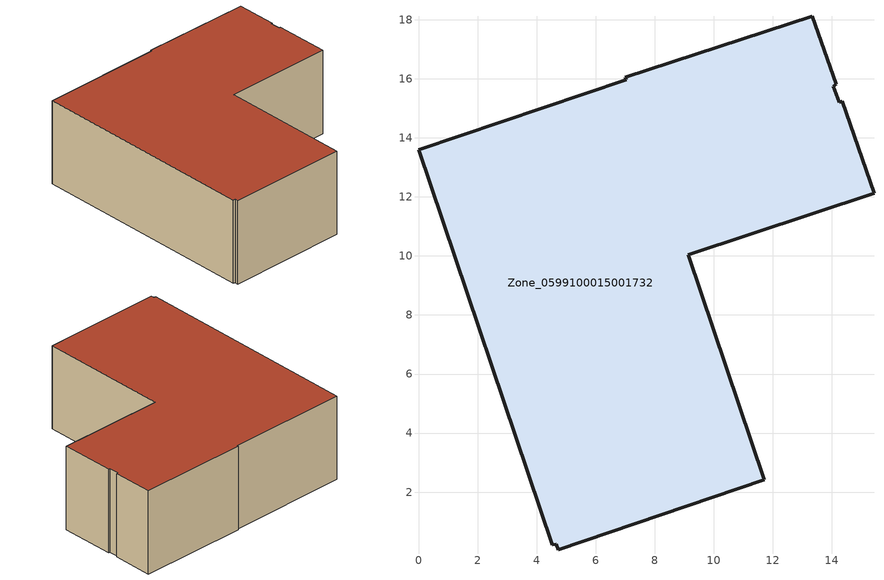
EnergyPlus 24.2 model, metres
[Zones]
Zone_0599100015001732
 floor ground (C_G): 15.43,12.12 9.13,10.03 11.71,2.41 4.73,0.04 4.66,0.23 4.54,0.21 0,13.59 7.03,15.97 7,16.05 13.34,18.12 14.14,15.82 14.05,15.75 14.26,15.2 14.34,15.23 z0.72
 wall outside (C_F): 7.03,15.97 0,13.59 4.54,0.21 4.66,0.23 4.73,0.04 11.71,2.41 9.13,10.03 15.43,12.12 14.34,15.23 14.26,15.2 14.05,15.75 14.14,15.82 13.34,18.12 7,16.05 7.03,15.97 z0.72:5.99
 roof outside (C_R): 14.26,15.2 14.05,15.75 14.14,15.82 13.34,18.12 7,16.05 7.03,15.97 0,13.59 4.54,0.21 4.66,0.23 4.73,0.04 11.71,2.41 9.13,10.03 15.43,12.12 14.34,15.23 z5.99
[BUILDING]
Pand.0599100015001732: North Axis=0; Terrain=City; Loads Convergence Tolerance Value=0.04; Temperature Convergence Tolerance Value=0.4; Solar Distribution=FullExterior; Maximum Number of Warmup Days=25; Minimum Number of Warmup Days=1
[Site:Location]
Rotterdam.The.Hague.AP_ZH_NLD Design_Conditions: Latitude=51.96; Longitude=4.45; Time Zone=1; Elevation=-4.5
[SITE:GROUNDTEMPERATURE:BUILDINGSURFACE]
18, 18, 18, 18, 18, 18, 18, 18, 18, 18, 18, 18
[MATERIAL] Thermal Absorptance=0.9; Solar Absorptance=0.7; Visible Absorptance=0.7
Name | Roughness | Thickness | Conductivity | Density | Specific Heat
G.D.1965 | MediumSmooth | 0.15 | 1 | 540 | 1210
F.D.1965 | Rough | 0.3 | 0.857143 | 1920 | 840
R.D.1965 | MediumRough | 0.2 | 0.08 | 1500 | 1000
[CONSTRUCTION]
C_G: G.D.1965
C_F: F.D.1965
C_R: R.D.1965
[ZONE]
Zone_0599100015001732: Type=1; Multiplier=1; Ceiling Height=Autocalculate; Volume=Autocalculate; Floor Area=autocalculate; Part of Total Floor Area=Yes
[ZONEINFILTRATION:DESIGNFLOWRATE]
Infil_Zone_0599100015001732: Zone or ZoneList or Space or SpaceList=Zone_0599100015001732; Schedule=AlwaysOn; Design Flow Rate Calculation Method=Flow/Area; Flow Rate per Floor Area=0.0042; Constant Term Coefficient=1; Temperature Term Coefficient=0; Velocity Term Coefficient=0; Velocity Squared Term Coefficient=0
[HVACTEMPLATE:ZONE:IDEALLOADSAIRSYSTEM]
Zone_0599100015001732: Maximum Heating Supply Air Temperature=50; Minimum Cooling Supply Air Temperature=13; Maximum Heating Supply Air Humidity Ratio=0.0156; Minimum Cooling Supply Air Humidity Ratio=0.0077; Heating Limit=NoLimit; Cooling Limit=NoLimit; Dehumidification Control Type=ConstantSensibleHeatRatio; Cooling Sensible Heat Ratio=0.7; Dehumidification Setpoint=60; Humidification Control Type=None; Humidification Setpoint=30; Outdoor Air Method=None; Outdoor Air Flow Rate per Person=0.00944; Outdoor Air Flow Rate per Zone Floor Area=0; Outdoor Air Flow Rate per Zone=0; Demand Controlled Ventilation Type=None; Outdoor Air Economizer Type=NoEconomizer; Heat Recovery Type=None; Sensible Heat Recovery Effectiveness=0.7; Latent Heat Recovery Effectiveness=0.65
[ZONECONTROL:THERMOSTAT]
ThermostatControl_Zone_0599100015001732: Zone or ZoneList=Zone_0599100015001732; Control Type Schedule=DualSetpointControlType; Control 1=Thermostat_Zone_0599100015001732; Temperature Difference Between Cutout And Setpoint=0
[THERMOSTATSETPOINT:DUALSETPOINT]
Thermostat_Zone_0599100015001732: Heating Setpoint Temperature Schedule=HeatingSetpoint_Zone_0599100015001732; Cooling Setpoint Temperature Schedule=CoolingSetpoint_Zone_0599100015001732
[SCHEDULE:COMPACT]
HeatingSetpoint_Zone_0599100015001732: Through: 12/31, For: AllDays, Until: 24:00, 21
CoolingSetpoint_Zone_0599100015001732: Through: 12/31, For: AllDays, Until: 24:00, 24
DualSetpointControlType: Through: 12/31, For: AllDays, Until: 24:00, 4
AlwaysOn: Through: 12/31, For: AllDays, Until: 24:00, 1
